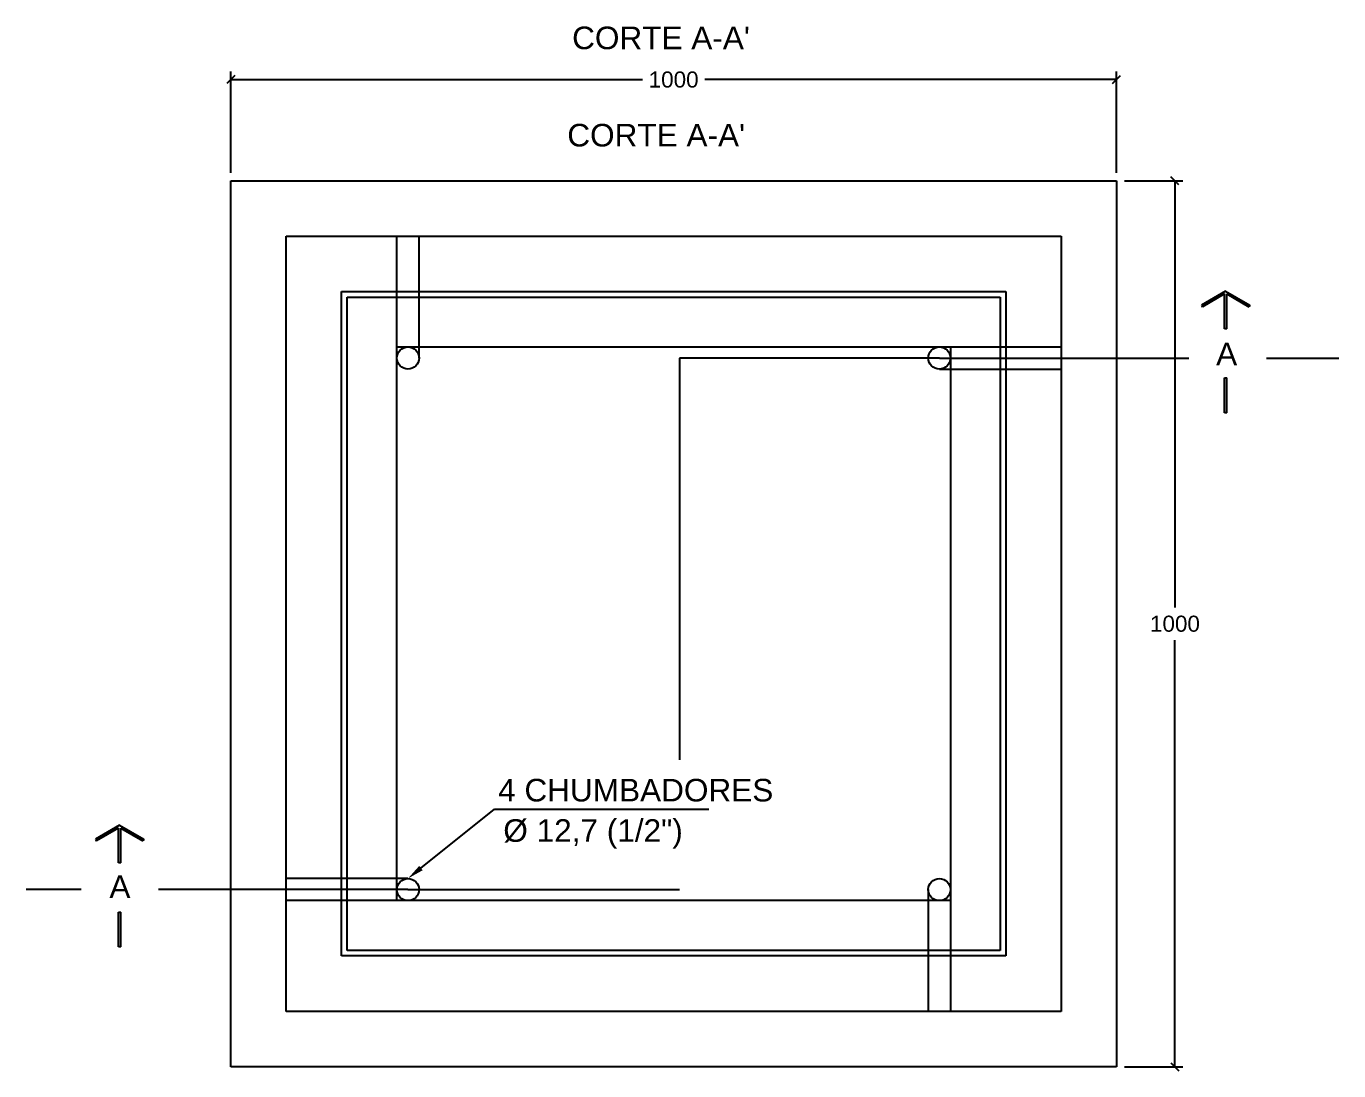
# Model space of a CAD drawing. Header units: millimetres. Extents: x 425 to 646, y 332 to 411.
# Drawn here: x 557.508 to 559.142, y 383.716 to 385.016 of the extents above; entities that cross this region are included whole.
import ezdxf
from ezdxf.enums import TextEntityAlignment as Align

# ---------------------------------------------------------------- set-up
doc = ezdxf.new("R2010")
doc.units = ezdxf.units.MM
doc.linetypes.add('DASHDOT', pattern=[1, 0.5, -0.25, 0, -0.25])
doc.linetypes.add('HIDDEN2', pattern=[4.7625, 3.175, -1.5875])
for name, color, linetype in [('Alvenaria', 7, 'Continuous'), ('Cotas', 1, 'Continuous'), ('nivel', 4, 'Continuous'), ('texto', 7, 'Continuous')]:
    doc.layers.add(name, color=color, linetype=linetype)
doc.styles.add('ARIAL', font='arial.ttf')
doc.dimstyles.new('RICARDO-1-10', dxfattribs={"dimtxt": 0.02, "dimasz": 0.01, "dimexe": 0.01, "dimexo": 0.01, "dimgap": 0.01, "dimtad": 0, "dimtih": 1, "dimtoh": 1, "dimdec": 0, "dimlfac": 1000, "dimzin": 0, "dimdsep": 46, "dimtxsty": 'ARIAL', "dimblk": 'OBLIQUE', "dimcen": 0, "dimclrt": 4, "dimadec": 0, "dimazin": 0, "dimtfac": 1, "dimtdec": 0, "dimtofl": 0, "dimtmove": 0, "dimatfit": 3, "dimldrblk": 'CLOSEDBLANK', "dimfxl": 0, "dimtolj": 1, "dimtzin": 0, "dimarcsym": 0})

# ---------------------------------------------------------------- blocks, each defined once
blk = doc.blocks.new('_Oblique')
at = {"color": 0, "linetype": 'ByBlock', "lineweight": -2}
blk.add_line((-0.5, -0.5), (0.5, 0.5), dxfattribs=at)
blk = doc.blocks.new('*D236')
at = {"layer": 'Cotas', "color": 0, "lineweight": -2, "transparency": 16777216}
for p, q in [((558.875, 384.8234), (558.9478, 384.8234)), ((558.9378, 384.8234), (558.9378, 384.2922)), ((558.9378, 383.7207), (558.9378, 384.2518)), ((558.875, 383.7207), (558.9478, 383.7207))]:
    blk.add_line(p, q, dxfattribs=at)
at = {"layer": 'DEFPOINTS', "color": 0, "transparency": 16777216}
for p in [(558.865, 384.8234), (558.9378, 384.8234), (558.865, 383.7207)]:
    blk.add_point(p, dxfattribs=at)
at = {"layer": 'Cotas', "color": 0, "lineweight": -2, "transparency": 16777216, "xscale": 0.01, "yscale": 0.01, "zscale": 0.01}
for p, rotation in [((558.9378, 384.8234), 90), ((558.9378, 383.7207), 270)]:
    blk.add_blockref('_Oblique', p, dxfattribs=dict(at, rotation=rotation))
at = {"layer": 'Cotas', "color": 4, "transparency": 16777216, "insert": (558.9378, 384.272), "char_height": 0.02, "attachment_point": 5, "style": 'ARIAL'}
blk.add_mtext('\\A1;1000', dxfattribs=at)
blk = doc.blocks.new('_ClosedBlank')
at = {"color": 0, "linetype": 'ByBlock', "lineweight": -2}
for p, q in [((-1, 0.17), (0, 0)), ((-1, 0.17), (-1, -0.17)), ((0, 0), (-1, -0.17))]:
    blk.add_line(p, q, dxfattribs=at)
blk = doc.blocks.new('*D237')
at = {"layer": 'Cotas', "color": 0, "lineweight": -2, "transparency": 16777216}
for p, q in [((557.7623, 384.8334), (557.7623, 384.9594)), ((557.7623, 384.9494), (558.2748, 384.9494)), ((558.865, 384.9494), (558.3525, 384.9494)), ((558.865, 384.8334), (558.865, 384.9594))]:
    blk.add_line(p, q, dxfattribs=at)
at = {"layer": 'DEFPOINTS', "color": 0, "transparency": 16777216}
for p in [(558.865, 384.9494), (557.7623, 384.8234), (558.865, 384.8234)]:
    blk.add_point(p, dxfattribs=at)
at = {"layer": 'Cotas', "color": 0, "lineweight": -2, "transparency": 16777216, "xscale": 0.01, "yscale": 0.01, "zscale": 0.01, "rotation": 180}
blk.add_blockref('_Oblique', (557.7623, 384.9494), dxfattribs=at)
at = {"layer": 'Cotas', "color": 0, "lineweight": -2, "transparency": 16777216, "xscale": 0.01, "yscale": 0.01, "zscale": 0.01}
blk.add_blockref('_Oblique', (558.865, 384.9494), dxfattribs=at)
at = {"layer": 'Cotas', "color": 4, "transparency": 16777216, "insert": (558.3136, 384.9494), "char_height": 0.02, "attachment_point": 5, "style": 'ARIAL'}
blk.add_mtext('\\A1;1000', dxfattribs=at)

msp = doc.modelspace()

# ---------------------------------------------------------------- linework, layer by layer
at = {"layer": 'Alvenaria'}
for p, q in [((557.76229, 384.82335), (558.865, 384.82335)), ((557.76229, 383.72065), (557.76229, 384.82335)), ((558.865, 384.82335), (558.865, 383.72065)), ((557.83121, 384.75444), (558.79608, 384.75444)), ((557.83121, 383.78957), (557.83121, 384.75444)), ((558.79608, 384.75444), (558.79608, 383.78957)), ((557.90013, 384.68552), (558.72716, 384.68552)), ((557.90013, 383.85849), (557.90013, 384.68552)), ((558.72716, 384.68552), (558.72716, 383.85849)), ((559.00088, 384.68618), (558.97087, 384.66885)), ((559.00088, 384.68618), (559.03089, 384.66885)), ((557.90702, 384.67862), (558.72027, 384.67862)), ((557.90702, 383.86538), (557.90702, 384.67862)), ((558.72027, 384.67862), (558.72027, 383.86538)), ((558.9995, 384.6826), (558.97207, 384.66676)), ((558.9995, 384.63933), (558.9995, 384.6826)), ((559.00223, 384.68261), (559.02968, 384.66676)), ((559.00223, 384.66885), (559.00223, 384.68261)), ((558.97087, 384.66885), (558.97207, 384.66676)), ((559.00223, 384.63933), (559.00223, 384.66885)), ((559.03089, 384.66885), (559.02968, 384.66676)), ((559.00223, 384.63933), (558.9995, 384.63933)), ((558.9995, 384.57799), (559.00223, 384.578)), ((558.9995, 384.53472), (558.9995, 384.57799)), ((559.00223, 384.56424), (559.00223, 384.578)), ((559.00223, 384.53472), (559.00223, 384.56424)), ((559.00223, 384.53472), (558.9995, 384.53472)), ((557.62383, 384.02133), (557.59382, 384.00401)), ((557.62245, 384.01775), (557.59502, 384.00192)), ((557.62245, 383.97448), (557.62245, 384.01775)), ((557.62383, 384.02133), (557.65384, 384.00401)), ((557.62518, 384.00401), (557.62518, 384.01777)), ((557.62518, 384.01777), (557.65263, 384.00192)), ((557.59382, 384.00401), (557.59502, 384.00192)), ((557.62518, 383.97448), (557.62518, 384.00401)), ((557.65384, 384.00401), (557.65263, 384.00192)), ((557.62245, 383.91314), (557.62518, 383.91316)), ((557.62245, 383.86987), (557.62245, 383.91314)), ((557.62518, 383.8994), (557.62518, 383.91316)), ((557.62518, 383.86987), (557.62518, 383.8994)), ((557.62518, 383.86987), (557.62245, 383.86987)), ((558.72716, 383.85849), (557.90013, 383.85849)), ((558.72027, 383.86538), (557.90702, 383.86538)), ((558.79608, 383.78957), (557.83121, 383.78957)), ((558.865, 383.72065), (557.76229, 383.72065))]:
    msp.add_line(p, q, dxfattribs=at)
at = {"layer": 'Alvenaria', "linetype": 'HIDDEN2'}
for p, q in [((557.96905, 384.60281), (557.96905, 384.75444)), ((557.99662, 384.60281), (557.99662, 384.75444)), ((557.96905, 384.6166), (558.65824, 384.6166)), ((557.96905, 383.92741), (557.96905, 384.6166)), ((558.64446, 384.6166), (558.79608, 384.6166)), ((558.65824, 384.6166), (558.65824, 383.92741)), ((558.64446, 384.58903), (558.79608, 384.58903)), ((557.98284, 383.95498), (557.83121, 383.95498)), ((558.63067, 383.94119), (558.63067, 383.78957)), ((558.65824, 383.94119), (558.65824, 383.78957)), ((557.98284, 383.92741), (557.83121, 383.92741)), ((558.65824, 383.92741), (557.96905, 383.92741))]:
    msp.add_line(p, q, dxfattribs=at)
at = {"layer": 'Alvenaria'}
for centre in [(557.98284, 384.60281), (558.64446, 384.60281), (557.98284, 383.94119), (558.64446, 383.94119)]:
    msp.add_circle(centre, 0.01378, dxfattribs=at)
at = {"layer": 'nivel', "color": 1}
for p, q in [((557.76229, 384.84403), (557.76229, 384.94549)), ((558.865, 384.84403), (558.865, 384.94549)), ((557.99898, 383.9679), (558.09045, 384.0411)), ((558.09045, 384.0411), (558.35755, 384.0411))]:
    msp.add_line(p, q, dxfattribs=at)
at = {"layer": 'nivel', "color": 9, "linetype": 'DASHDOT'}
for p, q in [((558.64446, 384.60281), (558.3211, 384.60281)), ((558.3211, 384.60281), (558.3211, 383.94119)), ((558.64446, 384.60281), (558.95515, 384.60281)), ((559.05162, 384.60281), (559.14173, 384.60281)), ((557.5758, 383.94119), (557.50756, 383.94119)), ((557.98284, 383.94119), (557.67228, 383.94119)), ((557.98284, 383.94119), (558.3211, 383.94119))]:
    msp.add_line(p, q, dxfattribs=at)
at = {"layer": 'nivel', "color": 6}
msp.add_line((557.62518, 383.97448), (557.62245, 383.97448), dxfattribs=at)
at = {"layer": 'nivel', "color": 1}
msp.add_solid([(558.00113, 383.96521), (557.99682, 383.97059), (557.98284, 383.95498)], dxfattribs=at)

# ---------------------------------------------------------------- texts
at = {"layer": 'texto', "color": 2, "style": 'ARIAL'}
for p in [(558.18722, 384.9873), (558.18121, 384.86618)]:
    msp.add_text("CORTE A-A'", height=0.028119, dxfattribs=at).set_placement(p)
for p in [(559.00219, 384.60795), (557.6242, 383.94479)]:
    msp.add_text('A', height=0.02812, dxfattribs=at).set_placement(p, align=Align.MIDDLE)
for s, p in [('4 CHUMBADORES', (558.09508, 384.06494)), ('%%C 12,7 (1/2")', (558.10152, 384.01467))]:
    msp.add_text(s, height=0.0281189, dxfattribs=at).set_placement(p, align=Align.MIDDLE_LEFT)

# ---------------------------------------------------------------- dimensions: what is measured, and where the dimension line sits
at = {"layer": 'Cotas'}
dim = msp.add_linear_dim(base=(558.865, 384.94937), p1=(557.76229, 384.82335), p2=(558.865, 384.82335), text='1000', dimstyle='RICARDO-1-10', dxfattribs=at)
dim.commit()
dim.dimension.update_dxf_attribs({"geometry": '*D237', "text_midpoint": (558.31365, 384.94937)})
dim = msp.add_linear_dim(base=(558.93784, 384.82335), p1=(558.865, 383.72065), p2=(558.865, 384.82335), angle=90, text='1000', dimstyle='RICARDO-1-10', dxfattribs=at)
dim.commit()
dim.dimension.update_dxf_attribs({"geometry": '*D236', "text_midpoint": (558.93784, 384.272)})

doc.saveas('drawing.dxf')
